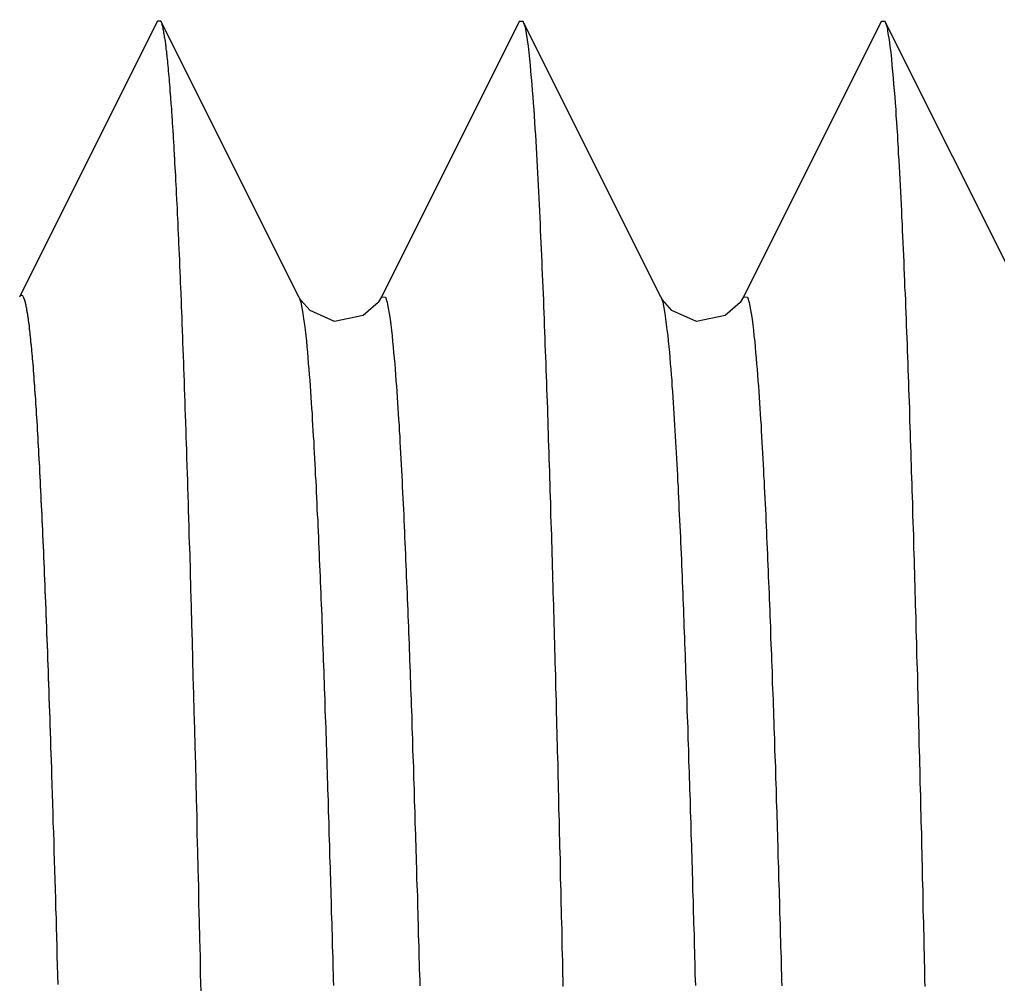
# Model space of a CAD drawing. Header units: millimetres. Extents: x 0 to 3800, y -67 to 2530.
# Drawn here: x 2229.943 to 2234.107, y 905.121 to 909.227 of the extents above; entities that cross this region are included whole.
import ezdxf

# ---------------------------------------------------------------- set-up
doc = ezdxf.new("R2010")
doc.units = ezdxf.units.MM
doc.layers.add('내부선 및 부속', color=4, linetype='Continuous')
doc.layers.add('치수선', color=7, linetype='Continuous')
doc.styles.add('____', font='')
doc.styles.get('____').set_extended_font_data('굴림')
doc.dimstyles.new('MSADIM', dxfattribs={"dimtxt": 33, "dimasz": 17, "dimexe": 10, "dimexo": 7.5, "dimgap": 10, "dimtad": 0, "dimtih": 1, "dimtoh": 1, "dimdec": 0, "dimzin": 1, "dimdsep": 46, "dimtxsty": '____', "dimcen": 11.25, "dimadec": 0, "dimazin": 0, "dimtfac": 1, "dimtdec": 0, "dimtix": 1, "dimtmove": 0, "dimatfit": 3, "dimfxl": 1, "dimtolj": 1, "dimtzin": 1, "dimarcsym": 0})

msp = doc.modelspace()

# ---------------------------------------------------------------- linework, layer by layer
at = {"layer": '내부선 및 부속', "linetype": 'Continuous'}
for p, q in [((2230.5295, 909.2199), (2229.9427, 908.0468)), ((2230.5441, 909.2199), (2230.5295, 909.2199)), ((2231.131, 908.0468), (2230.5441, 909.2199)), ((2232.0693, 909.2199), (2231.4825, 908.0468)), ((2232.0693, 909.2199), (2232.084, 909.2199)), ((2232.6708, 908.0468), (2232.084, 909.2199)), ((2233.6092, 909.2199), (2233.0223, 908.0468)), ((2233.6092, 909.2199), (2233.6238, 909.2199)), ((2234.2106, 908.0468), (2233.6238, 909.2199))]:
    msp.add_line(p, q, dxfattribs=at)
at = {"layer": '내부선 및 부속', "linetype": 'Continuous', "flags": 128}
for points in [[(2230.6648, 907.0267), (2230.6648, 907.0327), (2230.6648, 907.0377), (2230.6648, 907.0437), (2230.6648, 907.0497), (2230.6638, 907.0557), (2230.6638, 907.0607), (2230.6638, 907.0667), (2230.6638, 907.0727), (2230.6638, 907.0787), (2230.6638, 907.0837), (2230.6628, 907.0897), (2230.6628, 907.0957), (2230.6628, 907.1017), (2230.6628, 907.1067), (2230.6628, 907.1127), (2230.6628, 907.1187), (2230.6618, 907.1247), (2230.6618, 907.1297), (2230.6618, 907.1357), (2230.6618, 907.1417), (2230.6618, 907.1467), (2230.6608, 907.1527), (2230.6608, 907.1587), (2230.6608, 907.1647), (2230.6608, 907.1697), (2230.6608, 907.1757), (2230.6608, 907.1817), (2230.6598, 907.1877), (2230.6598, 907.1927), (2230.6598, 907.1987), (2230.6598, 907.2047), (2230.6598, 907.2107), (2230.6598, 907.2157), (2230.6588, 907.2217), (2230.6588, 907.2277), (2230.6588, 907.2337), (2230.6588, 907.2387), (2230.6588, 907.2447), (2230.6578, 907.2507), (2230.6578, 907.2557), (2230.6578, 907.2617), (2230.6578, 907.2677), (2230.6578, 907.2737), (2230.6578, 907.2787), (2230.6568, 907.2847), (2230.6568, 907.2907), (2230.6568, 907.2967), (2230.6568, 907.3017), (2230.6568, 907.3077), (2230.6558, 907.3137), (2230.6558, 907.3197), (2230.6558, 907.3247), (2230.6558, 907.3307), (2230.6558, 907.3367), (2230.6558, 907.3427), (2230.6548, 907.3477), (2230.6548, 907.3537), (2230.6548, 907.3597), (2230.6548, 907.3647), (2230.6548, 907.3707), (2230.6538, 907.3767), (2230.6538, 907.3827), (2230.6538, 907.3877), (2230.6538, 907.3937), (2230.6538, 907.3997), (2230.6538, 907.4057), (2230.6528, 907.4107), (2230.6528, 907.4167), (2230.6528, 907.4227), (2230.6528, 907.4287), (2230.6528, 907.4337), (2230.6518, 907.4397), (2230.6518, 907.4457), (2230.6518, 907.4517), (2230.6518, 907.4567), (2230.6518, 907.4627), (2230.6508, 907.4687), (2230.6508, 907.4737), (2230.6508, 907.4797), (2230.6508, 907.4857), (2230.6508, 907.4917), (2230.6498, 907.4967), (2230.6498, 907.5027), (2230.6498, 907.5087), (2230.6498, 907.5147), (2230.6498, 907.5197), (2230.6498, 907.5257), (2230.6488, 907.5317), (2230.6488, 907.5377), (2230.6488, 907.5427), (2230.6488, 907.5487), (2230.6488, 907.5547), (2230.6478, 907.5607), (2230.6478, 907.5657), (2230.6478, 907.5717), (2230.6478, 907.5777), (2230.6478, 907.5827), (2230.6468, 907.5887), (2230.6468, 907.5947), (2230.6468, 907.6007), (2230.6468, 907.6007), (2230.6468, 907.6057), (2230.6468, 907.6117), (2230.6458, 907.6177), (2230.6458, 907.6237), (2230.6458, 907.6287), (2230.6458, 907.6347), (2230.6458, 907.6407), (2230.6448, 907.6467), (2230.6448, 907.6517), (2230.6448, 907.6577), (2230.6448, 907.6637), (2230.6448, 907.6697), (2230.6438, 907.6747), (2230.6438, 907.6807), (2230.6438, 907.6867), (2230.6438, 907.6917), (2230.6438, 907.6977), (2230.6428, 907.7037), (2230.6428, 907.7097), (2230.6428, 907.7147), (2230.6428, 907.7207), (2230.6428, 907.7267), (2230.6418, 907.7327), (2230.6418, 907.7377), (2230.6418, 907.7437), (2230.6418, 907.7497), (2230.6418, 907.7557), (2230.6408, 907.7607), (2230.6408, 907.7667), (2230.6408, 907.7727), (2230.6408, 907.7777), (2230.6398, 907.7837), (2230.6398, 907.7897), (2230.6398, 907.7957), (2230.6398, 907.8007), (2230.6398, 907.8067), (2230.6388, 907.8127), (2230.6388, 907.8187), (2230.6388, 907.8237), (2230.6388, 907.8297), (2230.6388, 907.8357), (2230.6378, 907.8417), (2230.6378, 907.8467), (2230.6378, 907.8527), (2230.6378, 907.8587), (2230.6378, 907.8647), (2230.6368, 907.8697), (2230.6368, 907.8757), (2230.6368, 907.8817), (2230.6368, 907.8867), (2230.6358, 907.8927), (2230.6358, 907.8987), (2230.6358, 907.9047), (2230.6358, 907.9097), (2230.6358, 907.9157), (2230.6348, 907.9217), (2230.6348, 907.9277), (2230.6348, 907.9327), (2230.6348, 907.9387), (2230.6338, 907.9447), (2230.6338, 907.9507), (2230.6338, 907.9557), (2230.6338, 907.9617), (2230.6338, 907.9677), (2230.6328, 907.9737), (2230.6328, 907.9787), (2230.6328, 907.9847), (2230.6328, 907.9907), (2230.6318, 907.9957), (2230.6318, 908.0017), (2230.6318, 908.0077), (2230.6318, 908.0137), (2230.6318, 908.0187), (2230.6308, 908.0247), (2230.6308, 908.0307), (2230.6308, 908.0367), (2230.6308, 908.0417), (2230.6298, 908.0477), (2230.6298, 908.0537), (2230.6298, 908.0597), (2230.6298, 908.0647), (2230.6298, 908.0707), (2230.6288, 908.0767), (2230.6288, 908.0817), (2230.6288, 908.0877), (2230.6288, 908.0937), (2230.6278, 908.0997), (2230.6278, 908.1047), (2230.6278, 908.1107), (2230.6278, 908.1167), (2230.6268, 908.1227), (2230.6268, 908.1277), (2230.6268, 908.1337), (2230.6268, 908.1397), (2230.6258, 908.1457), (2230.6258, 908.1507), (2230.6258, 908.1567), (2230.6258, 908.1627), (2230.6248, 908.1687), (2230.6248, 908.1737), (2230.6248, 908.1737), (2230.6248, 908.1797), (2230.6248, 908.1857), (2230.6248, 908.1907), (2230.6238, 908.1967), (2230.6238, 908.2027), (2230.6238, 908.2087), (2230.6238, 908.2137), (2230.6228, 908.2197), (2230.6228, 908.2257), (2230.6228, 908.2317), (2230.6228, 908.2367), (2230.6218, 908.2427), (2230.6218, 908.2487), (2230.6218, 908.2547), (2230.6218, 908.2597), (2230.6208, 908.2657), (2230.6208, 908.2717), (2230.6208, 908.2767), (2230.6198, 908.2827), (2230.6198, 908.2887), (2230.6198, 908.2947), (2230.6198, 908.2997), (2230.6188, 908.3057), (2230.6188, 908.3117), (2230.6188, 908.3177), (2230.6188, 908.3227), (2230.6178, 908.3287), (2230.6178, 908.3347), (2230.6178, 908.3407), (2230.6178, 908.3457), (2230.6168, 908.3517), (2230.6168, 908.3577), (2230.6168, 908.3627), (2230.6168, 908.3687), (2230.6158, 908.3747), (2230.6158, 908.3807), (2230.6158, 908.3857), (2230.6148, 908.3917), (2230.6148, 908.3977), (2230.6148, 908.4037), (2230.6148, 908.4087), (2230.6138, 908.4147), (2230.6138, 908.4207), (2230.6138, 908.4267), (2230.6138, 908.4317), (2230.6128, 908.4377), (2230.6128, 908.4437), (2230.6128, 908.4487), (2230.6118, 908.4547), (2230.6118, 908.4607), (2230.6118, 908.4667), (2230.6118, 908.4717), (2230.6108, 908.4777), (2230.6108, 908.4837), (2230.6108, 908.4897), (2230.6098, 908.4947), (2230.6098, 908.5007), (2230.6098, 908.5067), (2230.6098, 908.5127), (2230.6088, 908.5177), (2230.6088, 908.5237), (2230.6088, 908.5297), (2230.6078, 908.5347), (2230.6078, 908.5407), (2230.6078, 908.5467), (2230.6068, 908.5527), (2230.6068, 908.5577), (2230.6068, 908.5637), (2230.6068, 908.5697), (2230.6058, 908.5757), (2230.6058, 908.5807), (2230.6058, 908.5867), (2230.6048, 908.5927), (2230.6048, 908.5977), (2230.6048, 908.6037), (2230.6038, 908.6097), (2230.6038, 908.6157), (2230.6038, 908.6207), (2230.6028, 908.6267), (2230.6028, 908.6327), (2230.6028, 908.6387), (2230.6018, 908.6437), (2230.6018, 908.6497), (2230.6018, 908.6557), (2230.6018, 908.6617), (2230.6008, 908.6667), (2230.6008, 908.6727), (2230.6008, 908.6787), (2230.5998, 908.6837), (2230.5998, 908.6897), (2230.5998, 908.6957), (2230.5988, 908.7017), (2230.5988, 908.7067), (2230.5988, 908.7127), (2230.5978, 908.7187), (2230.5978, 908.7247), (2230.5968, 908.7297), (2230.5968, 908.7357), (2230.5968, 908.7417), (2230.5958, 908.7467), (2230.5958, 908.7467), (2230.5958, 908.7527), (2230.5958, 908.7587), (2230.5948, 908.7647), (2230.5948, 908.7697), (2230.5948, 908.7757), (2230.5938, 908.7817), (2230.5938, 908.7877), (2230.5928, 908.7927), (2230.5928, 908.7987), (2230.5928, 908.8047), (2230.5918, 908.8097), (2230.5918, 908.8157), (2230.5918, 908.8217), (2230.5908, 908.8277), (2230.5908, 908.8327), (2230.5898, 908.8387), (2230.5898, 908.8447), (2230.5898, 908.8507), (2230.5888, 908.8557), (2230.5888, 908.8617), (2230.5878, 908.8677), (2230.5878, 908.8727), (2230.5878, 908.8787), (2230.5868, 908.8847), (2230.5868, 908.8907), (2230.5858, 908.8957), (2230.5858, 908.9017), (2230.5848, 908.9077), (2230.5848, 908.9137), (2230.5838, 908.9187), (2230.5838, 908.9247), (2230.5838, 908.9307), (2230.5828, 908.9357), (2230.5828, 908.9417), (2230.5818, 908.9477), (2230.5818, 908.9537), (2230.5808, 908.9587), (2230.5808, 908.9647), (2230.5798, 908.9707), (2230.5798, 908.9757), (2230.5788, 908.9817), (2230.5788, 908.9877), (2230.5778, 908.9937), (2230.5778, 908.9987), (2230.5768, 909.0047), (2230.5768, 909.0107), (2230.5758, 909.0157), (2230.5758, 909.0217), (2230.5748, 909.0277), (2230.5748, 909.0337), (2230.5738, 909.0387), (2230.5738, 909.0447), (2230.5728, 909.0507), (2230.5718, 909.0567), (2230.5718, 909.0617), (2230.5708, 909.0677), (2230.5708, 909.0737), (2230.5698, 909.0787), (2230.5688, 909.0847), (2230.5688, 909.0907), (2230.5678, 909.0957), (2230.5668, 909.1017), (2230.5668, 909.1077), (2230.5658, 909.1137), (2230.5648, 909.1187), (2230.5648, 909.1247), (2230.5638, 909.1307), (2230.5628, 909.1357), (2230.5618, 909.1417), (2230.5608, 909.1477), (2230.5598, 909.1527), (2230.5588, 909.1587), (2230.5578, 909.1647), (2230.5568, 909.1697), (2230.5558, 909.1757), (2230.5548, 909.1817), (2230.5538, 909.1867), (2230.5528, 909.1927), (2230.5518, 909.1977), (2230.5498, 909.2037), (2230.5488, 909.2097), (2230.5468, 909.2147), (2230.5438, 909.2197), (2230.5438, 909.2197)], [(2232.0838, 909.2197), (2232.0928, 909.1947), (2232.0978, 909.1677), (2232.1018, 909.1407), (2232.1058, 909.1137), (2232.1088, 909.0867), (2232.1118, 909.0607), (2232.1148, 909.0337), (2232.1168, 909.0067), (2232.1188, 908.9797), (2232.1218, 908.9527), (2232.1238, 908.9257), (2232.1258, 908.8987), (2232.1278, 908.8717), (2232.1298, 908.8447), (2232.1318, 908.8177), (2232.1328, 908.7907), (2232.1348, 908.7637), (2232.1368, 908.7367), (2232.1388, 908.7097), (2232.1398, 908.6827), (2232.1418, 908.6557), (2232.1428, 908.6287), (2232.1448, 908.6017), (2232.1458, 908.5747), (2232.1478, 908.5477), (2232.1488, 908.5207), (2232.1498, 908.4937), (2232.1518, 908.4667), (2232.1528, 908.4397), (2232.1538, 908.4127), (2232.1558, 908.3847), (2232.1568, 908.3577), (2232.1578, 908.3307), (2232.1588, 908.3037), (2232.1608, 908.2767), (2232.1618, 908.2497), (2232.1628, 908.2227), (2232.1638, 908.1957), (2232.1648, 908.1687), (2232.1658, 908.1417), (2232.1678, 908.1147), (2232.1688, 908.0877), (2232.1698, 908.0607), (2232.1708, 908.0337), (2232.1718, 908.0067), (2232.1728, 907.9797), (2232.1738, 907.9527), (2232.1748, 907.9257), (2232.1758, 907.8987), (2232.1768, 907.8717), (2232.1778, 907.8447), (2232.1788, 907.8177), (2232.1798, 907.7907), (2232.1808, 907.7637), (2232.1818, 907.7367), (2232.1828, 907.7097), (2232.1838, 907.6827), (2232.1848, 907.6547), (2232.1858, 907.6277), (2232.1868, 907.6007), (2232.1878, 907.5737), (2232.1888, 907.5467), (2232.1898, 907.5197), (2232.1898, 907.4927), (2232.1908, 907.4657), (2232.1918, 907.4387), (2232.1928, 907.4117), (2232.1938, 907.3847), (2232.1948, 907.3577), (2232.1958, 907.3307), (2232.1968, 907.3037), (2232.1968, 907.2767), (2232.1978, 907.2497), (2232.1988, 907.2227), (2232.1998, 907.1957), (2232.2008, 907.1687), (2232.2018, 907.1417), (2232.2018, 907.1147), (2232.2028, 907.0877), (2232.2038, 907.0597), (2232.2048, 907.0327), (2232.2058, 907.0057), (2232.2068, 906.9787), (2232.2068, 906.9517), (2232.2078, 906.9247), (2232.2088, 906.8977), (2232.2098, 906.8707), (2232.2098, 906.8437), (2232.2108, 906.8167), (2232.2118, 906.7897), (2232.2128, 906.7627), (2232.2138, 906.7357), (2232.2138, 906.7087), (2232.2148, 906.6817), (2232.2158, 906.6547), (2232.2168, 906.6277), (2232.2168, 906.6007), (2232.2178, 906.5737), (2232.2188, 906.5467), (2232.2198, 906.5197), (2232.2198, 906.5197), (2232.2198, 906.4917), (2232.2208, 906.4647), (2232.2218, 906.4377), (2232.2218, 906.4107), (2232.2228, 906.3837), (2232.2238, 906.3567), (2232.2248, 906.3297), (2232.2248, 906.3027), (2232.2258, 906.2757), (2232.2268, 906.2487), (2232.2268, 906.2217), (2232.2278, 906.1947), (2232.2288, 906.1677), (2232.2298, 906.1407), (2232.2298, 906.1137), (2232.2308, 906.0867), (2232.2318, 906.0597), (2232.2318, 906.0327), (2232.2328, 906.0057), (2232.2338, 905.9787), (2232.2338, 905.9507), (2232.2348, 905.9237), (2232.2358, 905.8967), (2232.2358, 905.8697), (2232.2368, 905.8427), (2232.2378, 905.8157), (2232.2378, 905.7887), (2232.2388, 905.7617), (2232.2398, 905.7347), (2232.2398, 905.7077), (2232.2408, 905.6807), (2232.2418, 905.6537), (2232.2418, 905.6267), (2232.2428, 905.5997), (2232.2428, 905.5727), (2232.2438, 905.5457), (2232.2448, 905.5187), (2232.2448, 905.4917), (2232.2458, 905.4647), (2232.2468, 905.4367), (2232.2468, 905.4097), (2232.2478, 905.3827), (2232.2488, 905.3557), (2232.2488, 905.3287), (2232.2498, 905.3017), (2232.2498, 905.2747), (2232.2508, 905.2477), (2232.2518, 905.2207), (2232.2518, 905.1937), (2232.2528, 905.1667), (2232.2538, 905.1397), (2232.2538, 905.1127)], [(2233.6238, 909.2197), (2233.6328, 909.1947), (2233.6368, 909.1677), (2233.6418, 909.1407), (2233.6448, 909.1137), (2233.6488, 909.0867), (2233.6518, 909.0607), (2233.6538, 909.0337), (2233.6568, 909.0067), (2233.6588, 908.9797), (2233.6608, 908.9527), (2233.6638, 908.9257), (2233.6658, 908.8987), (2233.6678, 908.8717), (2233.6698, 908.8447), (2233.6708, 908.8177), (2233.6728, 908.7907), (2233.6748, 908.7637), (2233.6768, 908.7367), (2233.6778, 908.7097), (2233.6798, 908.6827), (2233.6808, 908.6557), (2233.6828, 908.6287), (2233.6838, 908.6017), (2233.6858, 908.5747), (2233.6868, 908.5477), (2233.6888, 908.5207), (2233.6898, 908.4937), (2233.6918, 908.4667), (2233.6928, 908.4397), (2233.6938, 908.4127), (2233.6948, 908.3847), (2233.6968, 908.3577), (2233.6978, 908.3307), (2233.6988, 908.3037), (2233.6998, 908.2767), (2233.7018, 908.2497), (2233.7028, 908.2227), (2233.7038, 908.1957), (2233.7048, 908.1687), (2233.7058, 908.1417), (2233.7068, 908.1147), (2233.7078, 908.0877), (2233.7098, 908.0607), (2233.7108, 908.0337), (2233.7118, 908.0067), (2233.7128, 907.9797), (2233.7138, 907.9527), (2233.7148, 907.9257), (2233.7158, 907.8987), (2233.7168, 907.8717), (2233.7178, 907.8447), (2233.7188, 907.8177), (2233.7198, 907.7907), (2233.7208, 907.7637), (2233.7218, 907.7367), (2233.7228, 907.7097), (2233.7238, 907.6827), (2233.7248, 907.6547), (2233.7258, 907.6277), (2233.7268, 907.6007), (2233.7278, 907.5737), (2233.7278, 907.5467), (2233.7288, 907.5197), (2233.7298, 907.4927), (2233.7308, 907.4657), (2233.7318, 907.4387), (2233.7328, 907.4117), (2233.7338, 907.3847), (2233.7348, 907.3577), (2233.7358, 907.3307), (2233.7358, 907.3037), (2233.7368, 907.2767), (2233.7378, 907.2497), (2233.7388, 907.2227), (2233.7398, 907.1957), (2233.7408, 907.1687), (2233.7408, 907.1417), (2233.7418, 907.1147), (2233.7428, 907.0877), (2233.7438, 907.0597), (2233.7448, 907.0327), (2233.7458, 907.0057), (2233.7458, 906.9787), (2233.7468, 906.9517), (2233.7478, 906.9247), (2233.7488, 906.8977), (2233.7498, 906.8707), (2233.7498, 906.8437), (2233.7508, 906.8167), (2233.7518, 906.7897), (2233.7528, 906.7627), (2233.7528, 906.7357), (2233.7538, 906.7087), (2233.7548, 906.6817), (2233.7558, 906.6547), (2233.7558, 906.6277), (2233.7568, 906.6007), (2233.7578, 906.5737), (2233.7588, 906.5467), (2233.7588, 906.5197), (2233.7588, 906.5197), (2233.7598, 906.4917), (2233.7608, 906.4647), (2233.7618, 906.4377), (2233.7618, 906.4107), (2233.7628, 906.3837), (2233.7638, 906.3567), (2233.7638, 906.3297), (2233.7648, 906.3027), (2233.7658, 906.2757), (2233.7668, 906.2487), (2233.7668, 906.2217), (2233.7678, 906.1947), (2233.7688, 906.1677), (2233.7688, 906.1407), (2233.7698, 906.1137), (2233.7708, 906.0867), (2233.7708, 906.0597), (2233.7718, 906.0327), (2233.7728, 906.0057), (2233.7728, 905.9787), (2233.7738, 905.9507), (2233.7748, 905.9237), (2233.7748, 905.8967), (2233.7758, 905.8697), (2233.7768, 905.8427), (2233.7768, 905.8157), (2233.7778, 905.7887), (2233.7788, 905.7617), (2233.7788, 905.7347), (2233.7798, 905.7077), (2233.7808, 905.6807), (2233.7808, 905.6537), (2233.7818, 905.6267), (2233.7828, 905.5997), (2233.7828, 905.5727), (2233.7838, 905.5457), (2233.7848, 905.5187), (2233.7848, 905.4917), (2233.7858, 905.4647), (2233.7858, 905.4377), (2233.7868, 905.4097), (2233.7878, 905.3827), (2233.7878, 905.3557), (2233.7888, 905.3287), (2233.7898, 905.3017), (2233.7898, 905.2747), (2233.7908, 905.2477), (2233.7908, 905.2207), (2233.7918, 905.1937), (2233.7928, 905.1667), (2233.7928, 905.1397), (2233.7938, 905.1127)], [(2229.9428, 908.0467), (2229.9448, 908.0507), (2229.9478, 908.0537), (2229.9518, 908.0547), (2229.9548, 908.0527), (2229.9568, 908.0497), (2229.9588, 908.0447), (2229.9608, 908.0407), (2229.9628, 908.0367), (2229.9638, 908.0327), (2229.9648, 908.0287), (2229.9658, 908.0247), (2229.9668, 908.0217), (2229.9678, 908.0177), (2229.9688, 908.0137), (2229.9688, 908.0097), (2229.9698, 908.0067), (2229.9708, 908.0027), (2229.9718, 907.9987), (2229.9718, 907.9947), (2229.9728, 907.9907), (2229.9738, 907.9867), (2229.9738, 907.9827), (2229.9748, 907.9787), (2229.9758, 907.9747), (2229.9758, 907.9707), (2229.9768, 907.9657), (2229.9778, 907.9617), (2229.9778, 907.9577), (2229.9788, 907.9537), (2229.9798, 907.9497), (2229.9798, 907.9457), (2229.9808, 907.9417), (2229.9808, 907.9377), (2229.9818, 907.9337), (2229.9818, 907.9297), (2229.9828, 907.9257), (2229.9828, 907.9217), (2229.9838, 907.9177), (2229.9838, 907.9137), (2229.9838, 907.9097), (2229.9848, 907.9057), (2229.9848, 907.9017), (2229.9858, 907.8977), (2229.9858, 907.8937), (2229.9868, 907.8897), (2229.9868, 907.8857), (2229.9878, 907.8817), (2229.9878, 907.8777), (2229.9878, 907.8737), (2229.9888, 907.8697), (2229.9888, 907.8657), (2229.9898, 907.8617), (2229.9898, 907.8577), (2229.9898, 907.8537), (2229.9908, 907.8497), (2229.9908, 907.8457), (2229.9918, 907.8417), (2229.9918, 907.8377), (2229.9918, 907.8337), (2229.9928, 907.8297), (2229.9928, 907.8257), (2229.9938, 907.8217), (2229.9938, 907.8177), (2229.9938, 907.8137), (2229.9948, 907.8097), (2229.9948, 907.8057), (2229.9948, 907.8017), (2229.9958, 907.7977), (2229.9958, 907.7937), (2229.9958, 907.7897), (2229.9968, 907.7857), (2229.9968, 907.7817), (2229.9978, 907.7777), (2229.9978, 907.7737), (2229.9978, 907.7697), (2229.9988, 907.7657), (2229.9988, 907.7617), (2229.9988, 907.7577), (2229.9998, 907.7537), (2229.9998, 907.7497), (2229.9998, 907.7457), (2229.9998, 907.7417), (2230.0008, 907.7377), (2230.0008, 907.7337), (2230.0008, 907.7297), (2230.0018, 907.7257), (2230.0018, 907.7217), (2230.0018, 907.7167), (2230.0028, 907.7127), (2230.0028, 907.7087), (2230.0028, 907.7047), (2230.0038, 907.7007), (2230.0038, 907.6967), (2230.0038, 907.6927), (2230.0038, 907.6887), (2230.0048, 907.6847), (2230.0048, 907.6807), (2230.0048, 907.6767), (2230.0058, 907.6727), (2230.0058, 907.6687), (2230.0058, 907.6687), (2230.0058, 907.6647), (2230.0068, 907.6607), (2230.0068, 907.6567), (2230.0068, 907.6527), (2230.0068, 907.6487), (2230.0078, 907.6447), (2230.0078, 907.6407), (2230.0078, 907.6367), (2230.0078, 907.6327), (2230.0088, 907.6287), (2230.0088, 907.6247), (2230.0088, 907.6207), (2230.0098, 907.6167), (2230.0098, 907.6127), (2230.0098, 907.6087), (2230.0098, 907.6047), (2230.0108, 907.6007), (2230.0108, 907.5967), (2230.0108, 907.5927), (2230.0108, 907.5887), (2230.0118, 907.5847), (2230.0118, 907.5807), (2230.0118, 907.5767), (2230.0128, 907.5717), (2230.0128, 907.5677), (2230.0128, 907.5637), (2230.0128, 907.5597), (2230.0138, 907.5557), (2230.0138, 907.5517), (2230.0138, 907.5477), (2230.0138, 907.5437), (2230.0148, 907.5397), (2230.0148, 907.5357), (2230.0148, 907.5317), (2230.0148, 907.5277), (2230.0158, 907.5237), (2230.0158, 907.5197), (2230.0158, 907.5157), (2230.0158, 907.5117), (2230.0168, 907.5077), (2230.0168, 907.5037), (2230.0168, 907.4997), (2230.0168, 907.4957), (2230.0178, 907.4917), (2230.0178, 907.4877), (2230.0178, 907.4837), (2230.0178, 907.4797), (2230.0178, 907.4757), (2230.0188, 907.4717), (2230.0188, 907.4677), (2230.0188, 907.4637), (2230.0188, 907.4597), (2230.0198, 907.4557), (2230.0198, 907.4517), (2230.0198, 907.4477), (2230.0198, 907.4437), (2230.0208, 907.4397), (2230.0208, 907.4347), (2230.0208, 907.4307), (2230.0208, 907.4267), (2230.0208, 907.4227), (2230.0218, 907.4187), (2230.0218, 907.4147), (2230.0218, 907.4107), (2230.0218, 907.4067), (2230.0228, 907.4027), (2230.0228, 907.3987), (2230.0228, 907.3947), (2230.0228, 907.3907), (2230.0228, 907.3867), (2230.0238, 907.3827), (2230.0238, 907.3787), (2230.0238, 907.3747), (2230.0238, 907.3707), (2230.0248, 907.3667), (2230.0248, 907.3627), (2230.0248, 907.3587), (2230.0248, 907.3547), (2230.0248, 907.3507), (2230.0258, 907.3467), (2230.0258, 907.3427), (2230.0258, 907.3387), (2230.0258, 907.3347), (2230.0268, 907.3307), (2230.0268, 907.3267), (2230.0268, 907.3227), (2230.0268, 907.3187), (2230.0268, 907.3147), (2230.0278, 907.3107), (2230.0278, 907.3057), (2230.0278, 907.3017), (2230.0278, 907.2977), (2230.0278, 907.2937), (2230.0288, 907.2897), (2230.0288, 907.2857), (2230.0288, 907.2817), (2230.0288, 907.2777), (2230.0288, 907.2737), (2230.0298, 907.2697), (2230.0298, 907.2657), (2230.0298, 907.2657), (2230.0298, 907.2617), (2230.0298, 907.2577), (2230.0298, 907.2537), (2230.0308, 907.2497), (2230.0308, 907.2457), (2230.0308, 907.2417), (2230.0308, 907.2377), (2230.0308, 907.2337), (2230.0318, 907.2297), (2230.0318, 907.2257), (2230.0318, 907.2217), (2230.0318, 907.2177), (2230.0318, 907.2137), (2230.0328, 907.2097), (2230.0328, 907.2057), (2230.0328, 907.2017), (2230.0328, 907.1977), (2230.0328, 907.1937), (2230.0338, 907.1897), (2230.0338, 907.1857), (2230.0338, 907.1807), (2230.0338, 907.1767), (2230.0338, 907.1727), (2230.0348, 907.1687), (2230.0348, 907.1647), (2230.0348, 907.1607), (2230.0348, 907.1567), (2230.0348, 907.1527), (2230.0358, 907.1487), (2230.0358, 907.1447), (2230.0358, 907.1407), (2230.0358, 907.1367), (2230.0358, 907.1327), (2230.0368, 907.1287), (2230.0368, 907.1247), (2230.0368, 907.1207), (2230.0368, 907.1167), (2230.0368, 907.1127), (2230.0368, 907.1087), (2230.0378, 907.1047), (2230.0378, 907.1007), (2230.0378, 907.0967), (2230.0378, 907.0927), (2230.0378, 907.0887), (2230.0388, 907.0847), (2230.0388, 907.0807), (2230.0388, 907.0767), (2230.0388, 907.0727), (2230.0388, 907.0687), (2230.0398, 907.0647), (2230.0398, 907.0597), (2230.0398, 907.0557), (2230.0398, 907.0517), (2230.0398, 907.0477), (2230.0398, 907.0437), (2230.0408, 907.0397), (2230.0408, 907.0357), (2230.0408, 907.0317), (2230.0408, 907.0277), (2230.0408, 907.0237), (2230.0418, 907.0197), (2230.0418, 907.0157), (2230.0418, 907.0117), (2230.0418, 907.0077), (2230.0418, 907.0037), (2230.0418, 906.9997), (2230.0428, 906.9957), (2230.0428, 906.9917), (2230.0428, 906.9877), (2230.0428, 906.9837), (2230.0428, 906.9797), (2230.0428, 906.9757), (2230.0438, 906.9717), (2230.0438, 906.9677), (2230.0438, 906.9637), (2230.0438, 906.9597), (2230.0438, 906.9557), (2230.0438, 906.9517), (2230.0448, 906.9477), (2230.0448, 906.9437), (2230.0448, 906.9387), (2230.0448, 906.9347), (2230.0448, 906.9307), (2230.0458, 906.9267), (2230.0458, 906.9227), (2230.0458, 906.9187), (2230.0458, 906.9147), (2230.0458, 906.9107), (2230.0458, 906.9067), (2230.0468, 906.9027), (2230.0468, 906.8987), (2230.0468, 906.8947), (2230.0468, 906.8907), (2230.0468, 906.8867), (2230.0468, 906.8827), (2230.0478, 906.8787), (2230.0478, 906.8747), (2230.0478, 906.8707), (2230.0478, 906.8667), (2230.0478, 906.8627), (2230.0478, 906.8627), (2230.0478, 906.8587), (2230.0488, 906.8547), (2230.0488, 906.8507), (2230.0488, 906.8467), (2230.0488, 906.8427), (2230.0488, 906.8387), (2230.0488, 906.8347), (2230.0498, 906.8307), (2230.0498, 906.8267), (2230.0498, 906.8217), (2230.0498, 906.8177), (2230.0498, 906.8137), (2230.0498, 906.8097), (2230.0508, 906.8057), (2230.0508, 906.8017), (2230.0508, 906.7977), (2230.0508, 906.7937), (2230.0508, 906.7897), (2230.0508, 906.7857), (2230.0518, 906.7817), (2230.0518, 906.7777), (2230.0518, 906.7737), (2230.0518, 906.7697), (2230.0518, 906.7657), (2230.0518, 906.7617), (2230.0528, 906.7577), (2230.0528, 906.7537), (2230.0528, 906.7497), (2230.0528, 906.7457), (2230.0528, 906.7417), (2230.0528, 906.7377), (2230.0528, 906.7337), (2230.0538, 906.7297), (2230.0538, 906.7257), (2230.0538, 906.7217), (2230.0538, 906.7177), (2230.0538, 906.7137), (2230.0538, 906.7097), (2230.0548, 906.7057), (2230.0548, 906.7007), (2230.0548, 906.6967), (2230.0548, 906.6927), (2230.0548, 906.6887), (2230.0548, 906.6847), (2230.0558, 906.6807), (2230.0558, 906.6767), (2230.0558, 906.6727), (2230.0558, 906.6687), (2230.0558, 906.6647), (2230.0558, 906.6607), (2230.0558, 906.6567), (2230.0568, 906.6527), (2230.0568, 906.6487), (2230.0568, 906.6447), (2230.0568, 906.6407), (2230.0568, 906.6367), (2230.0568, 906.6327), (2230.0578, 906.6287), (2230.0578, 906.6247), (2230.0578, 906.6207), (2230.0578, 906.6167), (2230.0578, 906.6127), (2230.0578, 906.6087), (2230.0578, 906.6047), (2230.0588, 906.6007), (2230.0588, 906.5967), (2230.0588, 906.5927), (2230.0588, 906.5887), (2230.0588, 906.5837), (2230.0588, 906.5797), (2230.0598, 906.5757), (2230.0598, 906.5717), (2230.0598, 906.5677), (2230.0598, 906.5637), (2230.0598, 906.5597), (2230.0598, 906.5557), (2230.0598, 906.5517), (2230.0608, 906.5477), (2230.0608, 906.5437), (2230.0608, 906.5397), (2230.0608, 906.5357), (2230.0608, 906.5317), (2230.0608, 906.5277), (2230.0608, 906.5237), (2230.0618, 906.5197), (2230.0618, 906.5157), (2230.0618, 906.5117), (2230.0618, 906.5077), (2230.0618, 906.5037), (2230.0618, 906.4997), (2230.0618, 906.4957), (2230.0628, 906.4917), (2230.0628, 906.4877), (2230.0628, 906.4837), (2230.0628, 906.4797), (2230.0628, 906.4757), (2230.0628, 906.4717), (2230.0638, 906.4667), (2230.0638, 906.4627), (2230.0638, 906.4587), (2230.0638, 906.4587), (2230.0638, 906.4547), (2230.0638, 906.4507), (2230.0638, 906.4467), (2230.0638, 906.4427), (2230.0648, 906.4387), (2230.0648, 906.4347), (2230.0648, 906.4307), (2230.0648, 906.4267), (2230.0648, 906.4227), (2230.0648, 906.4187), (2230.0648, 906.4147), (2230.0658, 906.4107), (2230.0658, 906.4067), (2230.0658, 906.4027), (2230.0658, 906.3987), (2230.0658, 906.3947), (2230.0658, 906.3907), (2230.0658, 906.3867), (2230.0668, 906.3827), (2230.0668, 906.3787), (2230.0668, 906.3747), (2230.0668, 906.3707), (2230.0668, 906.3667), (2230.0668, 906.3627), (2230.0668, 906.3587), (2230.0678, 906.3547), (2230.0678, 906.3497), (2230.0678, 906.3457), (2230.0678, 906.3417), (2230.0678, 906.3377), (2230.0678, 906.3337), (2230.0678, 906.3297), (2230.0688, 906.3257), (2230.0688, 906.3217), (2230.0688, 906.3177), (2230.0688, 906.3137), (2230.0688, 906.3097), (2230.0688, 906.3057), (2230.0688, 906.3017), (2230.0688, 906.2977), (2230.0698, 906.2937), (2230.0698, 906.2897), (2230.0698, 906.2857), (2230.0698, 906.2817), (2230.0698, 906.2777), (2230.0698, 906.2737), (2230.0698, 906.2697), (2230.0708, 906.2657), (2230.0708, 906.2617), (2230.0708, 906.2577), (2230.0708, 906.2537), (2230.0708, 906.2497), (2230.0708, 906.2457), (2230.0708, 906.2417), (2230.0718, 906.2367), (2230.0718, 906.2327), (2230.0718, 906.2287), (2230.0718, 906.2247), (2230.0718, 906.2207), (2230.0718, 906.2167), (2230.0718, 906.2127), (2230.0728, 906.2087), (2230.0728, 906.2047), (2230.0728, 906.2007), (2230.0728, 906.1967), (2230.0728, 906.1927), (2230.0728, 906.1887), (2230.0728, 906.1847), (2230.0728, 906.1807), (2230.0738, 906.1767), (2230.0738, 906.1727), (2230.0738, 906.1687), (2230.0738, 906.1647), (2230.0738, 906.1607), (2230.0738, 906.1567), (2230.0738, 906.1527), (2230.0748, 906.1487), (2230.0748, 906.1447), (2230.0748, 906.1407), (2230.0748, 906.1367), (2230.0748, 906.1327), (2230.0748, 906.1287), (2230.0748, 906.1247), (2230.0748, 906.1197), (2230.0758, 906.1157), (2230.0758, 906.1117), (2230.0758, 906.1077), (2230.0758, 906.1037), (2230.0758, 906.0997), (2230.0758, 906.0957), (2230.0758, 906.0917), (2230.0768, 906.0877), (2230.0768, 906.0837), (2230.0768, 906.0797), (2230.0768, 906.0757), (2230.0768, 906.0717), (2230.0768, 906.0677), (2230.0768, 906.0637), (2230.0768, 906.0597), (2230.0778, 906.0557), (2230.0778, 906.0557), (2230.0778, 906.0517), (2230.0778, 906.0477), (2230.0778, 906.0437), (2230.0778, 906.0397), (2230.0778, 906.0357), (2230.0778, 906.0317), (2230.0788, 906.0277), (2230.0788, 906.0237), (2230.0788, 906.0197), (2230.0788, 906.0157), (2230.0788, 906.0117), (2230.0788, 906.0117)], [(2231.1308, 908.0467), (2231.1388, 908.0247), (2231.1438, 908.0007), (2231.1478, 907.9767), (2231.1508, 907.9537), (2231.1548, 907.9297), (2231.1578, 907.9067), (2231.1598, 907.8827), (2231.1628, 907.8587), (2231.1648, 907.8347), (2231.1668, 907.8117), (2231.1688, 907.7877), (2231.1708, 907.7637), (2231.1728, 907.7397), (2231.1748, 907.7157), (2231.1768, 907.6927), (2231.1788, 907.6687), (2231.1798, 907.6447), (2231.1818, 907.6207), (2231.1828, 907.5967), (2231.1848, 907.5737), (2231.1868, 907.5497), (2231.1878, 907.5257), (2231.1888, 907.5017), (2231.1908, 907.4777), (2231.1918, 907.4537), (2231.1938, 907.4307), (2231.1948, 907.4067), (2231.1958, 907.3827), (2231.1978, 907.3587), (2231.1988, 907.3347), (2231.1998, 907.3107), (2231.2008, 907.2877), (2231.2028, 907.2637), (2231.2038, 907.2397), (2231.2048, 907.2157), (2231.2058, 907.1917), (2231.2068, 907.1677), (2231.2078, 907.1447), (2231.2088, 907.1207), (2231.2108, 907.0967), (2231.2118, 907.0727), (2231.2128, 907.0487), (2231.2138, 907.0247), (2231.2148, 907.0017), (2231.2158, 906.9777), (2231.2168, 906.9537), (2231.2178, 906.9297), (2231.2188, 906.9057), (2231.2198, 906.8817), (2231.2208, 906.8577), (2231.2218, 906.8347), (2231.2228, 906.8107), (2231.2238, 906.7867), (2231.2248, 906.7627), (2231.2258, 906.7387), (2231.2268, 906.7147), (2231.2278, 906.6917), (2231.2288, 906.6677), (2231.2298, 906.6437), (2231.2298, 906.6197), (2231.2308, 906.5957), (2231.2318, 906.5717), (2231.2328, 906.5477), (2231.2338, 906.5247), (2231.2348, 906.5007), (2231.2358, 906.4767), (2231.2368, 906.4527), (2231.2368, 906.4287), (2231.2378, 906.4047), (2231.2388, 906.3807), (2231.2398, 906.3577), (2231.2408, 906.3337), (2231.2418, 906.3097), (2231.2418, 906.2857), (2231.2428, 906.2617), (2231.2438, 906.2377), (2231.2448, 906.2137), (2231.2458, 906.1907), (2231.2468, 906.1667), (2231.2468, 906.1427), (2231.2478, 906.1187), (2231.2488, 906.0947), (2231.2498, 906.0707), (2231.2498, 906.0467), (2231.2508, 906.0237), (2231.2518, 905.9997), (2231.2528, 905.9757), (2231.2528, 905.9517), (2231.2538, 905.9277), (2231.2548, 905.9037), (2231.2558, 905.8797), (2231.2558, 905.8567), (2231.2568, 905.8327), (2231.2578, 905.8087), (2231.2588, 905.7847), (2231.2588, 905.7607), (2231.2598, 905.7367), (2231.2608, 905.7127), (2231.2618, 905.6897), (2231.2618, 905.6657), (2231.2618, 905.6657), (2231.2628, 905.6417), (2231.2638, 905.6177), (2231.2638, 905.5937), (2231.2648, 905.5697), (2231.2658, 905.5457), (2231.2668, 905.5227), (2231.2668, 905.4987), (2231.2678, 905.4747), (2231.2688, 905.4507), (2231.2688, 905.4267), (2231.2698, 905.4027), (2231.2708, 905.3787), (2231.2708, 905.3557), (2231.2718, 905.3317), (2231.2728, 905.3077), (2231.2728, 905.2837), (2231.2738, 905.2597), (2231.2748, 905.2357), (2231.2748, 905.2117), (2231.2758, 905.1887), (2231.2768, 905.1647), (2231.2768, 905.1407), (2231.2778, 905.1167)], [(2231.4825, 908.0467), (2231.468, 908.0232), (2231.4049, 907.9678), (2231.2824, 907.9428), (2231.1782, 907.9888), (2231.1377, 908.0347), (2231.1309, 908.0469)], [(2231.4828, 908.0467), (2231.4988, 908.0457), (2231.5058, 908.0227), (2231.5108, 907.9997), (2231.5148, 907.9757), (2231.5188, 907.9527), (2231.5218, 907.9287), (2231.5248, 907.9047), (2231.5278, 907.8817), (2231.5298, 907.8577), (2231.5318, 907.8337), (2231.5338, 907.8097), (2231.5368, 907.7867), (2231.5388, 907.7627), (2231.5408, 907.7387), (2231.5418, 907.7147), (2231.5438, 907.6907), (2231.5458, 907.6677), (2231.5478, 907.6437), (2231.5488, 907.6197), (2231.5508, 907.5957), (2231.5518, 907.5717), (2231.5538, 907.5487), (2231.5548, 907.5247), (2231.5568, 907.5007), (2231.5578, 907.4767), (2231.5598, 907.4527), (2231.5608, 907.4287), (2231.5618, 907.4057), (2231.5638, 907.3817), (2231.5648, 907.3577), (2231.5658, 907.3337), (2231.5668, 907.3097), (2231.5688, 907.2857), (2231.5698, 907.2627), (2231.5708, 907.2387), (2231.5718, 907.2147), (2231.5728, 907.1907), (2231.5748, 907.1667), (2231.5758, 907.1427), (2231.5768, 907.1197), (2231.5778, 907.0957), (2231.5788, 907.0717), (2231.5798, 907.0477), (2231.5808, 907.0237), (2231.5818, 906.9997), (2231.5828, 906.9757), (2231.5838, 906.9527), (2231.5848, 906.9287), (2231.5858, 906.9047), (2231.5868, 906.8807), (2231.5878, 906.8567), (2231.5888, 906.8327), (2231.5898, 906.8097), (2231.5908, 906.7857), (2231.5918, 906.7617), (2231.5928, 906.7377), (2231.5938, 906.7137), (2231.5948, 906.6897), (2231.5958, 906.6657), (2231.5968, 906.6427), (2231.5978, 906.6187), (2231.5988, 906.5947), (2231.5998, 906.5707), (2231.5998, 906.5467), (2231.6008, 906.5227), (2231.6018, 906.4997), (2231.6028, 906.4757), (2231.6038, 906.4517), (2231.6048, 906.4277), (2231.6058, 906.4037), (2231.6058, 906.3797), (2231.6068, 906.3557), (2231.6078, 906.3327), (2231.6088, 906.3087), (2231.6098, 906.2847), (2231.6108, 906.2607), (2231.6108, 906.2367), (2231.6118, 906.2127), (2231.6128, 906.1887), (2231.6138, 906.1657), (2231.6148, 906.1417), (2231.6148, 906.1177), (2231.6158, 906.0937), (2231.6168, 906.0697), (2231.6178, 906.0457), (2231.6188, 906.0217), (2231.6188, 905.9987), (2231.6198, 905.9747), (2231.6208, 905.9507), (2231.6218, 905.9267), (2231.6218, 905.9027), (2231.6228, 905.8787), (2231.6238, 905.8547), (2231.6248, 905.8317), (2231.6248, 905.8077), (2231.6258, 905.7837), (2231.6268, 905.7597), (2231.6268, 905.7357), (2231.6278, 905.7117), (2231.6288, 905.6877), (2231.6288, 905.6877), (2231.6298, 905.6647), (2231.6298, 905.6407), (2231.6308, 905.6167), (2231.6318, 905.5927), (2231.6318, 905.5687), (2231.6328, 905.5447), (2231.6338, 905.5207), (2231.6348, 905.4977), (2231.6348, 905.4737), (2231.6358, 905.4497), (2231.6368, 905.4257), (2231.6368, 905.4017), (2231.6378, 905.3777), (2231.6388, 905.3537), (2231.6388, 905.3307), (2231.6398, 905.3067), (2231.6408, 905.2827), (2231.6408, 905.2587), (2231.6418, 905.2347), (2231.6428, 905.2107), (2231.6428, 905.1867), (2231.6438, 905.1637), (2231.6448, 905.1397), (2231.6448, 905.1157)], [(2233.0223, 908.0467), (2233.0078, 908.0232), (2232.9447, 907.9678), (2232.8222, 907.9428), (2232.718, 907.9888), (2232.6776, 908.0347), (2232.6707, 908.0469)], [(2232.6708, 908.0467), (2232.6788, 908.0247), (2232.6838, 908.0007), (2232.6878, 907.9767), (2232.6908, 907.9537), (2232.6938, 907.9297), (2232.6968, 907.9067), (2232.6998, 907.8827), (2232.7018, 907.8587), (2232.7048, 907.8347), (2232.7068, 907.8117), (2232.7088, 907.7877), (2232.7108, 907.7637), (2232.7128, 907.7397), (2232.7148, 907.7157), (2232.7168, 907.6927), (2232.7178, 907.6687), (2232.7198, 907.6447), (2232.7218, 907.6207), (2232.7228, 907.5967), (2232.7248, 907.5737), (2232.7258, 907.5497), (2232.7278, 907.5257), (2232.7288, 907.5017), (2232.7308, 907.4777), (2232.7318, 907.4537), (2232.7328, 907.4307), (2232.7348, 907.4067), (2232.7358, 907.3827), (2232.7368, 907.3587), (2232.7388, 907.3347), (2232.7398, 907.3107), (2232.7408, 907.2877), (2232.7418, 907.2637), (2232.7438, 907.2397), (2232.7448, 907.2157), (2232.7458, 907.1917), (2232.7468, 907.1677), (2232.7478, 907.1447), (2232.7488, 907.1207), (2232.7498, 907.0967), (2232.7518, 907.0727), (2232.7528, 907.0487), (2232.7538, 907.0247), (2232.7548, 907.0017), (2232.7558, 906.9777), (2232.7568, 906.9537), (2232.7578, 906.9297), (2232.7588, 906.9057), (2232.7598, 906.8817), (2232.7608, 906.8577), (2232.7618, 906.8347), (2232.7628, 906.8107), (2232.7638, 906.7867), (2232.7648, 906.7627), (2232.7658, 906.7387), (2232.7668, 906.7147), (2232.7668, 906.6917), (2232.7678, 906.6677), (2232.7688, 906.6437), (2232.7698, 906.6197), (2232.7708, 906.5957), (2232.7718, 906.5717), (2232.7728, 906.5477), (2232.7738, 906.5247), (2232.7748, 906.5007), (2232.7758, 906.4767), (2232.7758, 906.4527), (2232.7768, 906.4287), (2232.7778, 906.4047), (2232.7788, 906.3807), (2232.7798, 906.3577), (2232.7808, 906.3337), (2232.7808, 906.3097), (2232.7818, 906.2857), (2232.7828, 906.2617), (2232.7838, 906.2377), (2232.7848, 906.2137), (2232.7858, 906.1907), (2232.7858, 906.1667), (2232.7868, 906.1427), (2232.7878, 906.1187), (2232.7888, 906.0947), (2232.7888, 906.0707), (2232.7898, 906.0467), (2232.7908, 906.0237), (2232.7918, 905.9997), (2232.7928, 905.9757), (2232.7928, 905.9517), (2232.7938, 905.9277), (2232.7948, 905.9037), (2232.7958, 905.8797), (2232.7958, 905.8567), (2232.7968, 905.8327), (2232.7978, 905.8087), (2232.7988, 905.7847), (2232.7988, 905.7607), (2232.7998, 905.7367), (2232.8008, 905.7127), (2232.8008, 905.6897), (2232.8018, 905.6657), (2232.8018, 905.6657), (2232.8028, 905.6417), (2232.8038, 905.6177), (2232.8038, 905.5937), (2232.8048, 905.5697), (2232.8058, 905.5457), (2232.8058, 905.5227), (2232.8068, 905.4987), (2232.8078, 905.4747), (2232.8078, 905.4507), (2232.8088, 905.4267), (2232.8098, 905.4027), (2232.8098, 905.3787), (2232.8108, 905.3557), (2232.8118, 905.3317), (2232.8118, 905.3077), (2232.8128, 905.2837), (2232.8138, 905.2597), (2232.8138, 905.2357), (2232.8148, 905.2117), (2232.8158, 905.1887), (2232.8158, 905.1647), (2232.8168, 905.1407), (2232.8178, 905.1167)], [(2233.0218, 908.0467), (2233.0388, 908.0457), (2233.0458, 908.0227), (2233.0508, 907.9997), (2233.0548, 907.9757), (2233.0588, 907.9527), (2233.0618, 907.9287), (2233.0648, 907.9047), (2233.0668, 907.8817), (2233.0698, 907.8577), (2233.0718, 907.8337), (2233.0738, 907.8097), (2233.0758, 907.7867), (2233.0778, 907.7627), (2233.0798, 907.7387), (2233.0818, 907.7147), (2233.0838, 907.6907), (2233.0858, 907.6677), (2233.0868, 907.6437), (2233.0888, 907.6197), (2233.0908, 907.5957), (2233.0918, 907.5717), (2233.0938, 907.5487), (2233.0948, 907.5247), (2233.0968, 907.5007), (2233.0978, 907.4767), (2233.0988, 907.4527), (2233.1008, 907.4287), (2233.1018, 907.4057), (2233.1028, 907.3817), (2233.1048, 907.3577), (2233.1058, 907.3337), (2233.1068, 907.3097), (2233.1078, 907.2857), (2233.1098, 907.2627), (2233.1108, 907.2387), (2233.1118, 907.2147), (2233.1128, 907.1907), (2233.1138, 907.1667), (2233.1158, 907.1427), (2233.1168, 907.1197), (2233.1178, 907.0957), (2233.1188, 907.0717), (2233.1198, 907.0477), (2233.1208, 907.0237), (2233.1218, 906.9997), (2233.1228, 906.9757), (2233.1238, 906.9527), (2233.1248, 906.9287), (2233.1258, 906.9047), (2233.1268, 906.8807), (2233.1278, 906.8567), (2233.1288, 906.8327), (2233.1298, 906.8097), (2233.1308, 906.7857), (2233.1318, 906.7617), (2233.1328, 906.7377), (2233.1338, 906.7137), (2233.1348, 906.6897), (2233.1358, 906.6657), (2233.1368, 906.6427), (2233.1378, 906.6187), (2233.1378, 906.5947), (2233.1388, 906.5707), (2233.1398, 906.5467), (2233.1408, 906.5227), (2233.1418, 906.4987), (2233.1428, 906.4757), (2233.1438, 906.4517), (2233.1448, 906.4277), (2233.1448, 906.4037), (2233.1458, 906.3797), (2233.1468, 906.3557), (2233.1478, 906.3327), (2233.1488, 906.3087), (2233.1498, 906.2847), (2233.1498, 906.2607), (2233.1508, 906.2367), (2233.1518, 906.2127), (2233.1528, 906.1887), (2233.1538, 906.1657), (2233.1538, 906.1417), (2233.1548, 906.1177), (2233.1558, 906.0937), (2233.1568, 906.0697), (2233.1578, 906.0457), (2233.1578, 906.0217), (2233.1588, 905.9987), (2233.1598, 905.9747), (2233.1608, 905.9507), (2233.1608, 905.9267), (2233.1618, 905.9027), (2233.1628, 905.8787), (2233.1638, 905.8547), (2233.1638, 905.8317), (2233.1648, 905.8077), (2233.1658, 905.7837), (2233.1668, 905.7597), (2233.1668, 905.7357), (2233.1678, 905.7117), (2233.1688, 905.6877), (2233.1688, 905.6877), (2233.1688, 905.6647), (2233.1698, 905.6407), (2233.1708, 905.6167), (2233.1718, 905.5927), (2233.1718, 905.5687), (2233.1728, 905.5447), (2233.1738, 905.5207), (2233.1738, 905.4977), (2233.1748, 905.4737), (2233.1758, 905.4497), (2233.1758, 905.4257), (2233.1768, 905.4017), (2233.1778, 905.3777), (2233.1778, 905.3537), (2233.1788, 905.3307), (2233.1798, 905.3067), (2233.1798, 905.2827), (2233.1808, 905.2587), (2233.1818, 905.2347), (2233.1818, 905.2107), (2233.1828, 905.1867), (2233.1838, 905.1637), (2233.1838, 905.1397), (2233.1848, 905.1157)], [(2230.7148, 905.0907), (2230.7128, 905.1647), (2230.7118, 905.2397), (2230.7098, 905.3137), (2230.7078, 905.3887), (2230.7058, 905.4627), (2230.7048, 905.5377), (2230.7028, 905.6117), (2230.7008, 905.6867), (2230.6988, 905.7607), (2230.6978, 905.8357), (2230.6958, 905.9097), (2230.6938, 905.9847), (2230.6918, 906.0587), (2230.6898, 906.1337), (2230.6878, 906.2077), (2230.6858, 906.2817), (2230.6838, 906.3567), (2230.6818, 906.4307), (2230.6798, 906.5057), (2230.6778, 906.5797), (2230.6758, 906.6547), (2230.6738, 906.7287), (2230.6718, 906.8037), (2230.6698, 906.8777), (2230.6678, 906.9527), (2230.6648, 907.0267), (2230.6648, 907.0267)], [(2230.0788, 906.0117), (2230.0798, 905.9707), (2230.0818, 905.9307), (2230.0828, 905.8897), (2230.0838, 905.8497), (2230.0848, 905.8087), (2230.0868, 905.7687), (2230.0878, 905.7277), (2230.0888, 905.6877), (2230.0898, 905.6467), (2230.0918, 905.6067), (2230.0928, 905.5657), (2230.0938, 905.5257), (2230.0948, 905.4847), (2230.0958, 905.4447), (2230.0978, 905.4037), (2230.0988, 905.3637), (2230.0998, 905.3237), (2230.1008, 905.2827), (2230.1018, 905.2427), (2230.1028, 905.2017), (2230.1038, 905.1617), (2230.1058, 905.1207)]]:
    msp.add_lwpolyline(points, dxfattribs=at)

# ---------------------------------------------------------------- leaders
at = {"layer": '치수선', "linetype": 'Continuous'}
msp.add_leader([(2244.5119, 909.056), (2230.8223, 962.7293), (2168.2373, 962.7293)], dimstyle='MSADIM', override={"dimtxt": 25}, dxfattribs=at)

doc.saveas('drawing.dxf')
